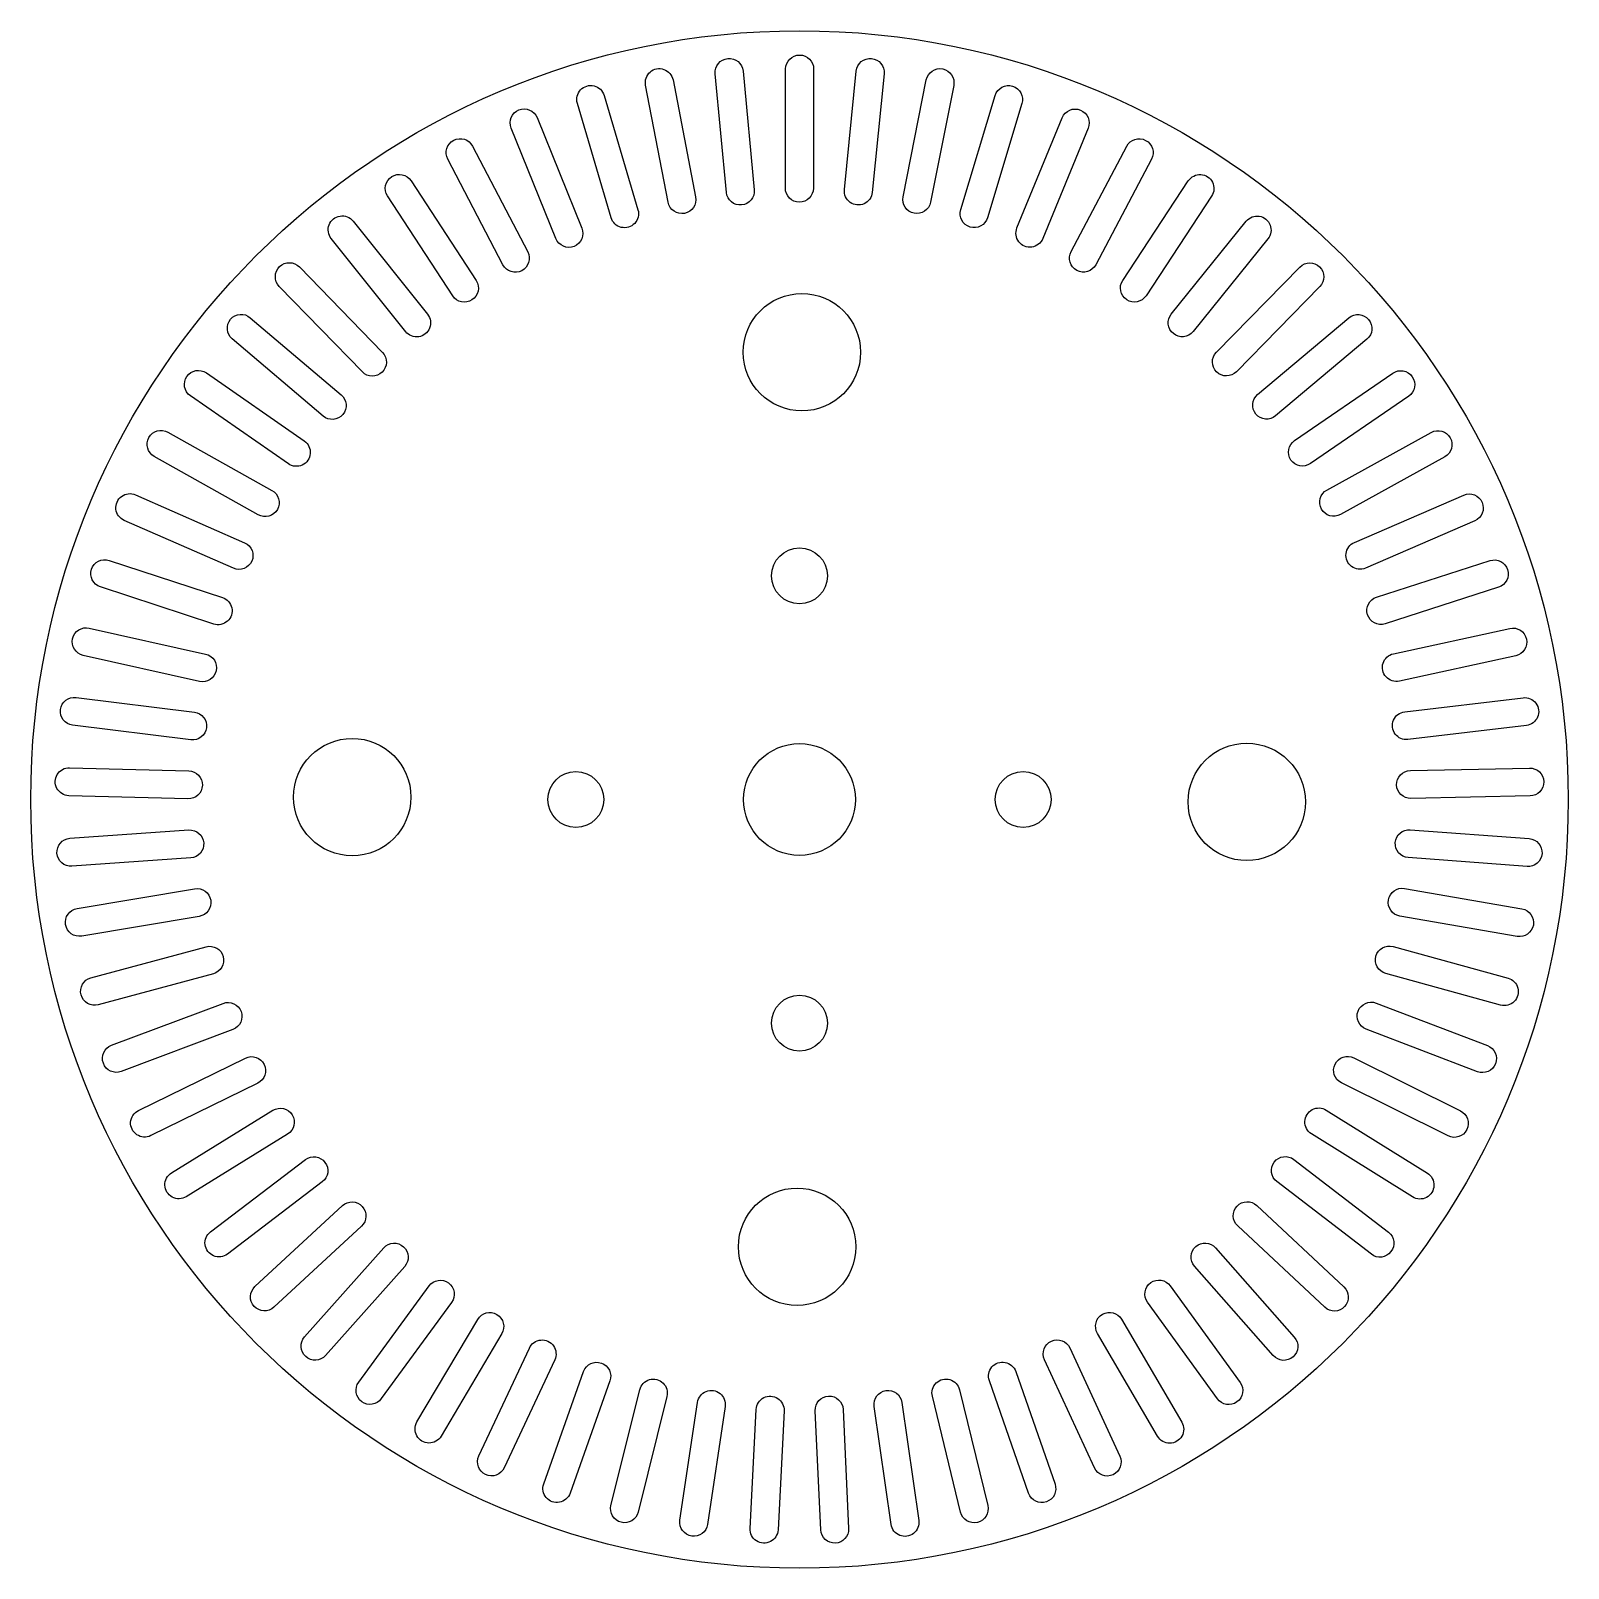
# Model space of a CAD drawing. Header units: millimetres. Extents: x -27.5 to 27.5, y -27.5 to 27.5.
import ezdxf

# ---------------------------------------------------------------- set-up
doc = ezdxf.new("R2010")
doc.units = ezdxf.units.MM

msp = doc.modelspace()

# ---------------------------------------------------------------- linework, layer by layer
for points in [[(-1.618, 21.812, -1), (-2.614, 21.718), (-3.015, 25.964, -1), (-2.019, 26.058)], [(0.495, 21.867, -1), (-0.505, 21.869), (-0.495, 26.133, -1), (0.505, 26.131)], [(2.603, 21.717, -1), (1.608, 21.816), (2.03, 26.059, -1), (3.025, 25.96)], [(-3.716, 21.554, -1), (-4.698, 21.365), (-5.506, 25.551, -1), (-4.524, 25.741)], [(4.687, 21.364, -1), (3.706, 21.559), (4.535, 25.741, -1), (5.516, 25.547)], [(-5.779, 21.095, -1), (-6.738, 20.812), (-7.947, 24.901, -1), (-6.988, 25.184)], [(6.727, 20.812, -1), (5.769, 21.101), (6.999, 25.184, -1), (7.956, 24.895)], [(-7.788, 20.439, -1), (-8.715, 20.064), (-10.313, 24.017, -1), (-9.386, 24.392)], [(8.704, 20.066, -1), (7.779, 20.445), (9.397, 24.39, -1), (10.322, 24.011)], [(-9.724, 19.592, -1), (-10.611, 19.129), (-12.583, 22.91, -1), (-11.696, 23.372)], [(10.6, 19.132, -1), (9.716, 19.599), (11.707, 23.37, -1), (12.591, 22.903)], [(-11.57, 18.562, -1), (-12.407, 18.016), (-14.735, 21.589, -1), (-13.897, 22.135)], [(12.397, 18.02, -1), (11.562, 18.57), (13.908, 22.131, -1), (14.743, 21.581)], [(-13.307, 17.359, -1), (-14.088, 16.734), (-16.75, 20.066, -1), (-15.969, 20.69)], [(14.078, 16.739, -1), (13.3, 17.367), (15.979, 20.685, -1), (16.757, 20.057)], [(-14.92, 15.993, -1), (-15.638, 15.297), (-18.608, 18.355, -1), (-17.891, 19.052)], [(15.628, 15.302, -1), (14.914, 16.003), (17.9, 19.046, -1), (18.614, 18.346)], [(-16.394, 14.479, -1), (-17.041, 13.716), (-20.293, 16.474, -1), (-19.646, 17.236)], [(17.032, 13.723, -1), (16.389, 14.488), (19.655, 17.23, -1), (20.298, 16.464)], [(-17.715, 12.829, -1), (-18.285, 12.007), (-21.788, 14.438, -1), (-21.218, 15.26)], [(18.277, 12.015, -1), (17.711, 12.839), (21.226, 15.252, -1), (21.792, 14.428)], [(-18.87, 11.059, -1), (-19.359, 10.186), (-23.08, 12.268, -1), (-22.592, 13.141)], [(19.351, 10.195, -1), (18.867, 11.07), (22.599, 13.133, -1), (23.083, 12.257)], [(-19.85, 9.186, -1), (-20.251, 8.27), (-24.156, 9.983, -1), (-23.755, 10.899)], [(20.245, 8.279, -1), (19.848, 9.197), (23.761, 10.89, -1), (24.158, 9.972)], [(-20.644, 7.228, -1), (-20.955, 6.277), (-25.007, 7.605, -1), (-24.696, 8.555)], [(20.949, 6.287, -1), (20.643, 7.239), (24.701, 8.546, -1), (25.008, 7.594)], [(-21.245, 5.201, -1), (-21.463, 4.226), (-25.624, 5.156, -1), (-25.406, 6.132)], [(21.458, 4.236, -1), (21.245, 5.213), (25.411, 6.122, -1), (25.624, 5.145)], [(-21.648, 3.127, -1), (-21.771, 2.134), (-26.002, 2.659, -1), (-25.879, 3.651)], [(21.767, 2.145, -1), (21.649, 3.138), (25.883, 3.641, -1), (26.001, 2.648)], [(-21.848, 1.023, -1), (-21.875, 0.023), (-26.138, 0.137, -1), (-26.111, 1.137)], [(21.872, 0.034, -1), (21.851, 1.034), (26.114, 1.126, -1), (26.135, 0.126)], [(-21.845, -1.091, -1), (-21.775, -2.088), (-26.029, -2.386, -1), (-26.099, -1.389)], [(21.773, -2.077, -1), (21.848, -1.08), (26.1, -1.4, -1), (26.025, -2.397)], [(-21.638, -3.194, -1), (-21.472, -4.18), (-25.677, -4.887, -1), (-25.843, -3.901)], [(21.471, -4.169, -1), (21.642, -3.184), (25.844, -3.912, -1), (25.673, -4.897)], [(-21.229, -5.267, -1), (-20.968, -6.233), (-25.085, -7.343, -1), (-25.346, -6.377)], [(20.969, -6.222, -1), (21.234, -5.258), (25.345, -6.388, -1), (25.08, -7.352)], [(-20.621, -7.292, -1), (-20.269, -8.227), (-24.26, -9.729, -1), (-24.612, -8.794)], [(20.27, -8.217, -1), (20.627, -7.282), (24.61, -8.804, -1), (24.253, -9.739)], [(-19.821, -9.248, -1), (-19.38, -10.145), (-23.207, -12.025, -1), (-23.648, -11.128)], [(19.383, -10.135, -1), (19.828, -9.239), (23.646, -11.139, -1), (23.2, -12.034)], [(-18.836, -11.118, -1), (-18.311, -11.968), (-21.938, -14.209, -1), (-22.464, -13.358)], [(18.314, -11.958, -1), (18.844, -11.11), (22.46, -13.369, -1), (21.931, -14.217)], [(-17.675, -12.884, -1), (-17.07, -13.68), (-20.465, -16.26, -1), (-21.07, -15.464)], [(17.075, -13.67, -1), (17.684, -12.877), (21.065, -15.474, -1), (20.456, -16.267)], [(-16.349, -14.529, -1), (-15.67, -15.263), (-18.8, -18.159, -1), (-19.479, -17.425)], [(15.675, -15.254, -1), (16.358, -14.523), (19.473, -17.435, -1), (18.791, -18.166)], [(-14.871, -16.039, -1), (-14.124, -16.704), (-16.959, -19.889, -1), (-17.706, -19.224)], [(14.13, -16.695, -1), (14.88, -16.034), (17.7, -19.233, -1), (16.95, -19.894)], [(-13.253, -17.4, -1), (-12.446, -17.99), (-14.961, -21.433, -1), (-15.768, -20.843)], [(12.453, -17.981, -1), (13.263, -17.396), (15.761, -20.852, -1), (14.95, -21.437)], [(-11.512, -18.598, -1), (-10.651, -19.107), (-12.822, -22.777, -1), (-13.683, -22.268)], [(10.659, -19.099, -1), (11.522, -18.594), (13.675, -22.275, -1), (12.812, -22.78)], [(-9.663, -19.622, -1), (-8.757, -20.046), (-10.564, -23.908, -1), (-11.47, -23.484)], [(8.766, -20.039, -1), (9.674, -19.62), (11.461, -23.491, -1), (10.553, -23.91)], [(-7.724, -20.463, -1), (-6.782, -20.797), (-8.207, -24.816, -1), (-9.15, -24.482)], [(6.791, -20.791, -1), (7.735, -20.462), (9.14, -24.488, -1), (8.196, -24.817)], [(-5.713, -21.113, -1), (-4.743, -21.355), (-5.774, -25.492, -1), (-6.744, -25.25)], [(4.753, -21.35, -1), (5.724, -21.113), (6.734, -25.256, -1), (5.763, -25.492)], [(-3.649, -21.566, -1), (-2.66, -21.713), (-3.287, -25.93, -1), (-4.276, -25.784)], [(-1.551, -21.817, -1), (-0.552, -21.868), (-0.769, -26.127, -1), (-1.767, -26.076)], [(0.562, -21.865, -1), (1.561, -21.819), (1.757, -26.079, -1), (0.758, -26.125)], [(2.67, -21.709, -1), (3.66, -21.567), (4.265, -25.788, -1), (3.276, -25.93)]]:
    msp.add_lwpolyline(points, format="xyb", close=True)
for centre, radius in [((0, 0), 27.5), ((0.086, 16), 2.1), ((0, 8), 1), ((-16, 0.086), 2.1), ((0, 0), 2), ((16, -0.086), 2.1), ((-8, 0), 1), ((8, 0), 1), ((0, -8), 1), ((-0.086, -16), 2.1)]:
    msp.add_circle(centre, radius)

doc.saveas('drawing.dxf')
